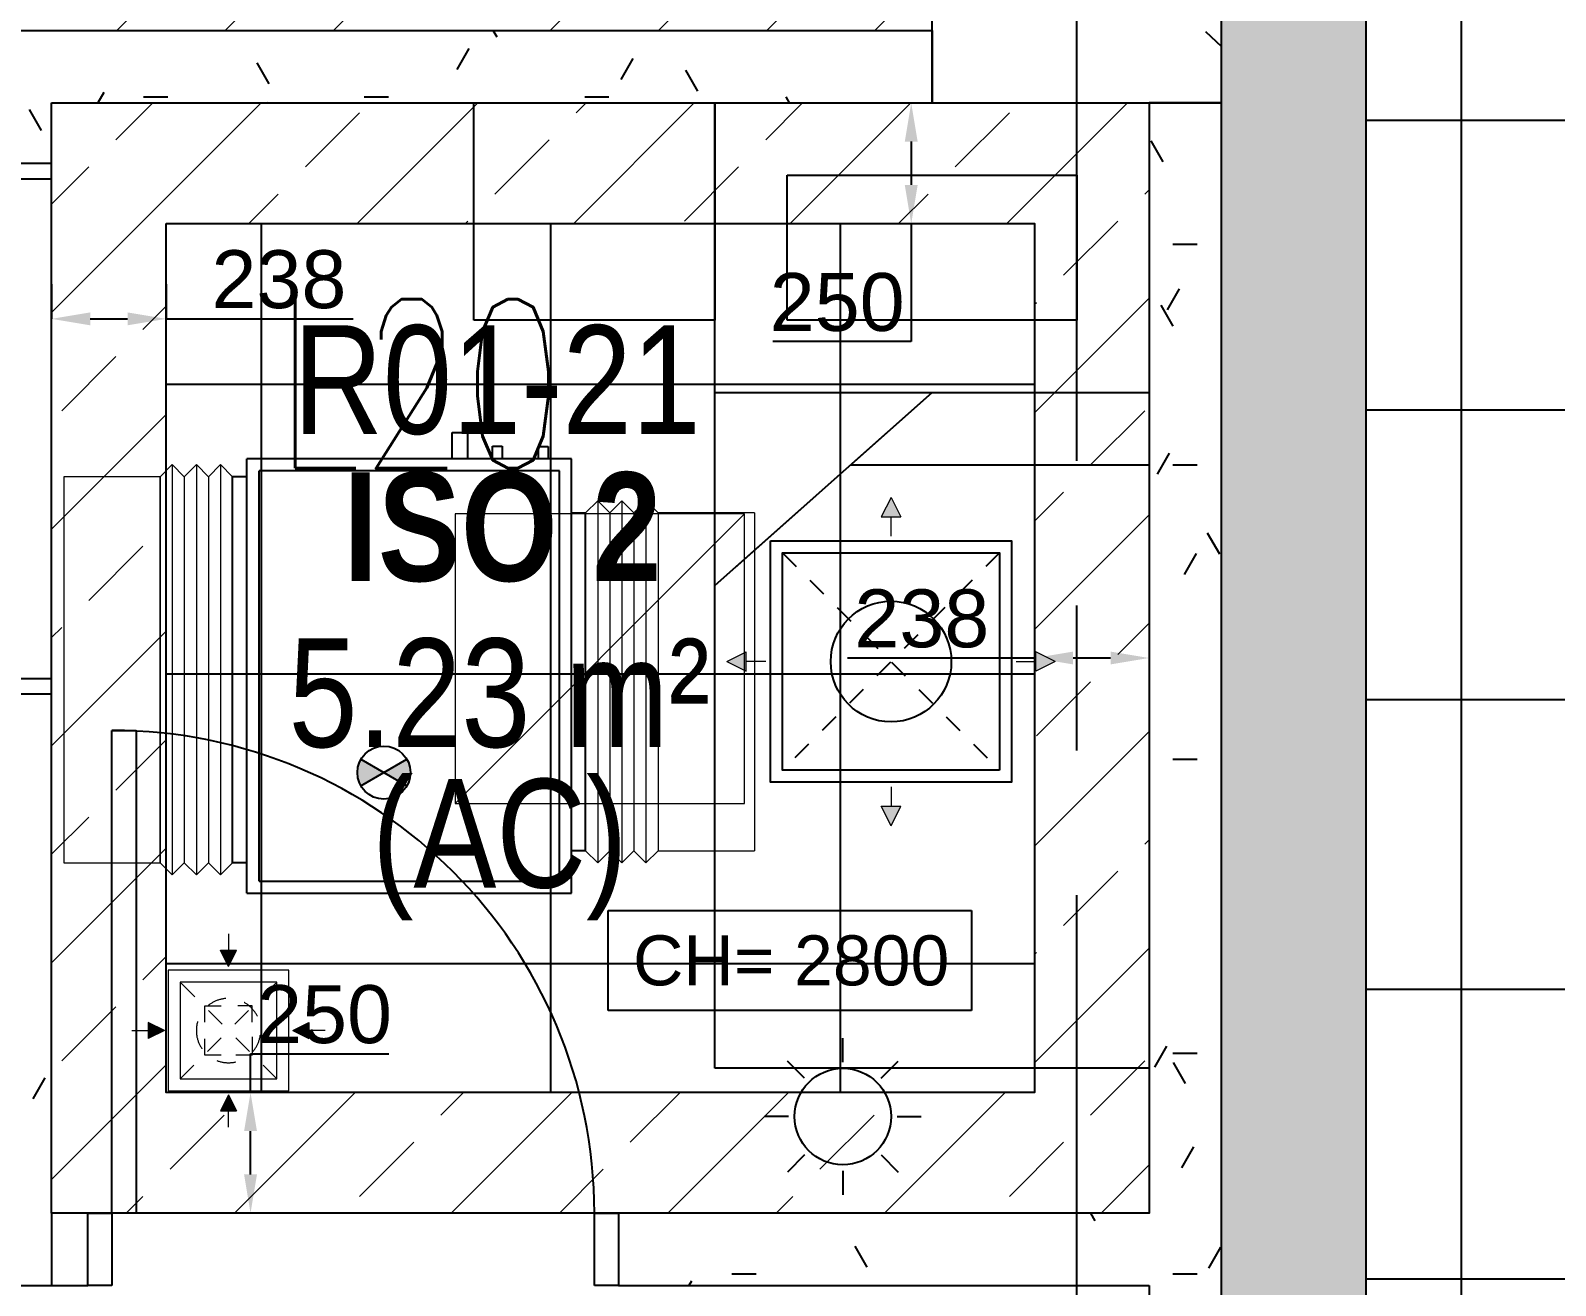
# Model space of a CAD drawing. Header units: millimetres. Extents: x -92759 to 184353, y -15225 to 86714.
# Drawn here: x -62702 to -59541, y 42191 to 44791 of the extents above; entities that cross this region are included whole.
import ezdxf

# ---------------------------------------------------------------- set-up
doc = ezdxf.new("R2010")
doc.units = ezdxf.units.MM
for name, pattern in [('Aligning Line', [3.2004, 1.6002, -1.6002]), ('IDA - Grid Line', [2100, 1200, -300, 300, -300]), ('IDA - Hidden 065', [322.5, 225, -97.5])]:
    doc.linetypes.add(name, pattern=pattern)
doc.layers.get('Defpoints').update_dxf_attribs({"color": 8})
for name, color, linetype in [('0-1', 9, 'Continuous'), ('0-Motion Sensor', 1, 'Continuous'), ('A-_DETA----_E-2', 9, 'Continuous'), ('A-_DOOR----_E', 8, 'Continuous'), ('A-_ROOMNAME_A', 8, 'Continuous'), ('A-_WALL----_E', 8, 'Continuous'), ('A-_WALL----_H-1', 9, 'Continuous'), ('A-_WALLPRTN_E', 8, 'Continuous'), ('A-PATT-CONC', 8, 'Continuous'), ('AAG_Dimension', 7, 'Continuous'), ('E-legend', 1, 'Continuous'), ('E-LIGHT----E', 1, 'Continuous'), ('HF', 7, 'Continuous'), ('HF Text', 7, 'Continuous'), ('M-ACMV_FCU', 5, 'Continuous'), ('S-_COLN----_E', 8, 'Continuous')]:
    doc.layers.add(name, color=color, linetype=linetype)
for name, color, linetype, true_color in [('1599_FURN_RHH_BLK8 _NEW__1ST STY_dwg _2_-1', 7, 'Continuous', 0xaaaaaa), ('A-_DETA----_E-3', 1, 'IDA - Hidden 065', 0xff0000), ('A-_DETA----_E-6', 7, 'Continuous', 0x969696), ('A-_DETA----_ED-2', 1, 'Continuous', 0xff0000), ('E-_FIREALAM_E-1', 1, 'Continuous', 0xff0000), ('S-_ANOTGRID_E-1', 9, 'IDA - Grid Line', 0x808080)]:
    doc.layers.add(name, color=color, linetype=linetype, true_color=true_color)
for name, color, linetype, lineweight in [('HFI 9MM FPB', 94, 'Continuous', 5), ('M-ACMV_FAD', 3, 'Continuous', 18), ('M-ACMV_FCU--PFCU', 86, 'Continuous', 25), ('M-ACMV_SAD', 5, 'Continuous', 18), ('M-ACMV_SAG', 5, 'Continuous', 25)]:
    doc.layers.add(name, color=color, linetype=linetype, lineweight=lineweight)
doc.layers.add('M-ACMV_EAG', color=7, linetype='Continuous', lineweight=25, true_color=0x999900)
doc.styles.add('Arial', font='arial.ttf')
doc.styles.add('Arial Narrow_2', font='ARIALN.TTF', dxfattribs={"height": 224.9999999999997})
doc.styles.add('Arial Narrow_B_1', font='ARIALNB.TTF', dxfattribs={"height": 299.9999999999996})
doc.styles.add('Arial_4', font='arial.ttf', dxfattribs={"height": 1.8})
doc.styles.add('Simplex', font='simplex_.ttf', dxfattribs={"width": 0.7, "height": 449.9999999999998})
doc.styles.get("Standard").update_dxf_attribs({"font": 'arial.ttf'})
doc.dimstyles.get("Standard").update_dxf_attribs({"dimtxt": 0.18, "dimasz": 0.18, "dimexe": 0.18, "dimexo": 0.0625, "dimgap": 0.09, "dimtad": 0, "dimtih": 1, "dimtoh": 1, "dimdec": 4, "dimzin": 0, "dimdsep": 46, "dimtxsty": 'Standard', "dimcen": 0.09, "dimadec": 0, "dimazin": 0, "dimtfac": 1, "dimtdec": 4, "dimtofl": 0, "dimtmove": 0, "dimatfit": 3, "dimfxl": 1, "dimtolj": 1, "dimtzin": 0, "dimarcsym": 0})
pattern_1 = [(0, (-11870.95033970803, 40538.29041519728), (609.6, 152.4), [50.292, -406.908, 50.292, -406.908, -2438.4]), (0, (-11870.95033970803, 40538.29041519728), (609.6, 152.4), [-914.4, 50.292, -864.1080000000001, 50.292, -406.908, -1066.8]), (0, (-11870.95033970803, 40538.29041519728), (609.6, 152.4), [-2286, 50.292, -254.508, 50.292, -711.7080000000001]), (120, (-11642.35033970803, 40614.49041519727), (-436.7822715367483, 451.7290861469939), [50.29199999999999, -406.9079999999999, 50.29199999999999, -406.9079999999999, -2438.399999999999]), (120, (-11642.35033970803, 40614.49041519727), (-436.7822715367483, 451.7290861469939), [-914.3999999999997, 50.29199999999999, -864.1079999999998, 50.29199999999999, -406.9079999999999, -1066.799999999999]), (120, (-11642.35033970803, 40614.49041519727), (-436.7822715367483, 451.7290861469939), [-2285.999999999999, 50.29199999999999, -254.5079999999999, 50.29199999999999, -711.7079999999999]), (240, (-11566.15033970803, 40919.29041519728), (-172.8177284632514, -604.1290861469938), [50.292, -406.908, 50.292, -406.908, -2438.4]), (240, (-11566.15033970803, 40919.29041519728), (-172.8177284632514, -604.1290861469938), [-914.4, 50.292, -864.1080000000001, 50.292, -406.908, -1066.8]), (240, (-11566.15033970803, 40919.29041519728), (-172.8177284632514, -604.1290861469938), [-2286, 50.292, -254.508, 50.292, -711.7080000000001])]

# ---------------------------------------------------------------- blocks, each defined once
blk = doc.blocks.new('IDA - F - Single - Swing1 - 1100L X 2200H -TD-03-10510365-BLK8_RHH_1ST STOREY PLAN')
at = {"layer": 'A-_DOOR----_E'}
for p, q in [((-550.0000000000018, 75.00000000045367), (-500.0000000000019, 75.00000000045382)), ((-500.0000000000019, 75.00000000045382), (-500.0000000000014, -75.00000000048006)), ((499.9999999999973, 75.00000000045706), (549.999999999998, 75.00000000045722)), ((499.9999999999977, -75.00000000047682), (499.9999999999973, 75.00000000045706)), ((-500.0000000000014, -75.00000000048006), (-550.0000000000014, -75.00000000048021)), ((449.999999999996, -75.00000000000688), (499.999999999996, -75.00000000000688)), ((449.999999999996, -1075.000000000007), (449.999999999996, -75.0000000000069)), ((499.999999999996, -75.00000000000688), (499.999999999996, -1075.000000000007)), ((549.9999999999984, -75.00000000047666), (499.9999999999977, -75.00000000047682)), ((499.999999999996, -1075.000000000007), (449.999999999996, -1075.000000000007))]:
    blk.add_line(p, q, dxfattribs=at)
blk.add_arc((499.9999999999996, -75.0000000000127), 999.9999999999953, 179.9999999999999, 269.9999999999995, dxfattribs=at)
blk = doc.blocks.new('IDA - F - Single - Swing - FL - Bottom - 1100L X 2200H -TD-06-10179032-BLK8_RHH_1ST STOREY PLAN')
at = {"layer": 'A-_DOOR----_E'}
for p, q in [((517.9999999999972, 1123.500000000005), (472.9999999999972, 1123.500000000005)), ((472.9999999999972, 1123.500000000005), (472.9999999999972, 87.50000000000556)), ((517.9999999999972, 87.50000000000561), (517.9999999999972, 1123.500000000005)), ((472.9999999999972, 880.5000000000056), (517.9999999999972, 880.5000000000056)), ((495.4999999999972, 880.5000000000056), (495.4999999999972, 330.5000000000055)), ((472.9999999999972, 330.5000000000056), (517.9999999999972, 330.5000000000056)), ((-518.0000000000013, 87.5000000004801), (-550.0000000000014, 87.50000000048021)), ((-518.0000000000018, -87.50000000045378), (-518.0000000000013, 87.5000000004801)), ((472.9999999999972, 87.50000000000561), (517.9999999999972, 87.50000000000561)), ((549.9999999999982, 87.50000000047666), (517.9999999999975, 87.50000000047676)), ((517.9999999999975, 87.50000000047676), (517.9999999999969, -87.50000000045713)), ((-550.0000000000018, -87.50000000045368), (-518.0000000000018, -87.50000000045378)), ((517.9999999999969, -87.50000000045713), (549.9999999999976, -87.50000000045723))]:
    blk.add_line(p, q, dxfattribs=at)
for centre in [(517.9999999999955, 87.50000000000772), (517.9999999999955, 87.5000000000077)]:
    blk.add_arc(centre, 1035.999999999997, 90.0000000000001, 179.9999999999999, dxfattribs=at)
blk = doc.blocks.new('IDA - Strobe Light - IDA - Strobe Light-8826107-BLK8_RHH_1ST STOREY PLAN')
at = {"layer": 'A-_DETA----_ED-2'}
for p, q in [((-3.537799099273752e-13, 312.4999999999995), (-3.537799099273752e-13, 362.4999999999995)), ((-79.54951288348698, 279.549512883486), (-114.9048519428144, 314.9048519428134)), ((79.54951288348606, 279.5495128834863), (114.9048519428134, 314.9048519428138)), ((-112.5000000000004, 199.9999999999995), (-162.5000000000003, 199.9999999999995)), ((112.4999999999997, 199.9999999999995), (162.4999999999997, 199.9999999999995)), ((-79.54951288348677, 120.4504871165127), (-114.9048519428141, 85.09514805718528)), ((79.54951288348626, 120.4504871165129), (114.9048519428137, 85.09514805718557)), ((-3.537799099273752e-13, 87.4999999999995), (-3.537799099273752e-13, 37.4999999999995))]:
    blk.add_line(p, q, dxfattribs=at)
blk.add_circle((-3.60338529980185e-13, 199.9999999999995), 99.99999999999993, dxfattribs=at)
blk = doc.blocks.new('1599_FURN_RHH_BLK8 _NEW__1ST STY_dwg _2_-10346281-BLK8_RHH_1ST STOREY PLAN')
at = {"layer": 'A-_DETA----_E-3'}
for p, q in [((-26305.10459885536, -34700.00000000909), (-25805.10285362787, -34700.00000000909)), ((-26305.10459885536, -35150.00000000909), (-26305.10459885536, -34700.00000000909)), ((-25805.10285362787, -34700.00000000909), (-24905.10285362786, -34700.00000000909)), ((-25805.10285362787, -36700.0000000091), (-25805.10285362787, -34700.00000000909)), ((-25805.10285362786, -34700.00000000909), (-25805.10285362786, -35150.00000000909)), ((-24905.10285362786, -34700.00000000909), (-24905.10285362786, -36700.0000000091)), ((-25655.10285363097, -34850.00000000867), (-25055.10285363104, -34850.00000000867)), ((-25655.10285363097, -35150.00000000868), (-25655.10285363097, -34850.00000000867)), ((-25055.10285363104, -34850.00000000867), (-25055.10285363104, -35150.00000000868)), ((-25805.10285362786, -35150.00000000909), (-26305.10459885536, -35150.00000000909)), ((-25055.10285363104, -35150.00000000868), (-25655.10285363097, -35150.00000000868)), ((-25805.10285362787, -35300.00000000868), (-24905.10285362786, -35300.00000000868)), ((-25355.10285363097, -35300.00000000868), (-25805.10285362787, -35700.00000000592)), ((-25523.85285363098, -35450.00000000868), (-24905.10285362786, -35450.00000000868)), ((-24905.10285362786, -36700.0000000091), (-25805.10285362787, -36700.0000000091))]:
    blk.add_line(p, q, dxfattribs=at)
at = {"layer": 'A-_DETA----_E-6'}
for p, q in [((-26305.10459885536, -34700.00000000909), (-25805.10285362787, -34700.00000000909)), ((-26305.10459885536, -35150.00000000909), (-26305.10459885536, -34700.00000000909)), ((-25805.10285362787, -34700.00000000909), (-24905.10285362786, -34700.00000000909)), ((-25805.10285362787, -36700.0000000091), (-25805.10285362787, -34700.00000000909)), ((-25805.10285362786, -34700.00000000909), (-25805.10285362786, -35150.00000000909)), ((-24905.10285362786, -34700.00000000909), (-24905.10285362786, -36700.0000000091)), ((-25655.10285363097, -34850.00000000867), (-25055.10285363104, -34850.00000000867)), ((-25655.10285363097, -35150.00000000868), (-25655.10285363097, -34850.00000000867)), ((-25055.10285363104, -34850.00000000867), (-25055.10285363104, -35150.00000000868)), ((-25805.10285362786, -35150.00000000909), (-26305.10459885536, -35150.00000000909)), ((-25055.10285363104, -35150.00000000868), (-25655.10285363097, -35150.00000000868)), ((-25805.10285362787, -35300.00000000868), (-24905.10285362786, -35300.00000000868)), ((-25355.10285363097, -35300.00000000868), (-25805.10285362787, -35700.00000000592)), ((-25523.85285363098, -35450.00000000868), (-24905.10285362786, -35450.00000000868)), ((-24905.10285362786, -36700.0000000091), (-25805.10285362787, -36700.0000000091))]:
    blk.add_line(p, q, dxfattribs=at)
blk = doc.blocks.new('A$Cb2bf8f38')
at = {"layer": 'A-_WALL----_H-1'}
h = blk.add_hatch(dxfattribs=at)
h.set_pattern_fill('FP_1', color=256, style=0, pattern_type=2)
h.set_pattern_definition(pattern_1)
h.paths.add_polyline_path([(-19875.00000737893, 9649.999999995794), (-19725.00000737886, 9649.999999995794), (-19725.00000737886, 10874.99999999457), (-19812.5000073789, 10874.99999999457), (-19812.5000073789, 10849.99999999455), (-19875.00000737886, 10849.99999999455), (-19875.00000737893, 9799.999999994896)])
h.paths.add_polyline_path([(-19812.5000073789, 11974.9999999946), (-19725.00000737886, 11974.9999999946), (-19725.00000737886, 12249.99999999459), (-19875.00000737886, 12249.99999999459), (-19875.00000737886, 11999.99999999454), (-19812.5000073789, 11999.99999999454)])
h = blk.add_hatch(dxfattribs=at)
h.set_pattern_fill('FP_1', color=256, style=0, pattern_type=2)
h.set_pattern_definition(pattern_1)
h.paths.add_polyline_path([(-18991.80922745103, 12099.99999999458), (-17900.00000000044, 12099.99999999458), (-17900.00000000044, 12249.99999999459), (-19725.00000737886, 12249.99999999459), (-19725.00000737886, 12099.99999999458)])
h = blk.add_hatch(dxfattribs=at)
h.set_pattern_fill('FP_1', color=256, style=0, pattern_type=2)
h.set_pattern_definition(pattern_1)
h.paths.add_polyline_path([(-17437.05988860507, 9649.999999995794), (-17300.00000000654, 9649.999999995794), (-17300.00000000654, 12099.99999999458), (-17450.00000000654, 12099.99999999458), (-17450.00000000654, 9649.999999995794)])
h = blk.add_hatch(dxfattribs=at)
h.set_pattern_fill('FP_1', color=256, style=0, pattern_type=2)
h.set_pattern_definition(pattern_1)
h.paths.add_polyline_path([(-19725.00000737886, 9649.999999995794), (-19650.00000000424, 9649.999999995794), (-19650.00000000424, 9799.999999995805), (-19725.00000737886, 9799.999999995805), (-19725.00000737886, 9724.99999999583)])
h.paths.add_polyline_path([(-18550.00000000428, 9649.999999995794), (-17450.00000000654, 9649.999999995794), (-17450.00000000654, 9799.999999995805), (-18550.00000000428, 9799.999999995805), (-18550.00000000428, 9724.999999995762)])
h = blk.add_hatch(dxfattribs=at)
h.set_pattern_fill('FP_1', color=256, style=0, pattern_type=2)
h.set_pattern_definition(pattern_1)
h.paths.add_polyline_path([(-17375.00000000019, 7749.999999994703), (-17300.00000000023, 7749.999999994703), (-17300.00000000023, 7899.999999994703), (-17450.00000000023, 7899.999999994703), (-17450.00000000023, 7749.999999994703), (-17437.05988860507, 7749.999999994703)])
h.paths.add_polyline_path([(-17375.00000000027, 9499.999999994547), (-17300.00000000023, 9499.999999994616), (-17300.00000000023, 9649.999999995794), (-17450.00000000017, 9649.999999995794), (-17450.00000000017, 9499.999999994616), (-17437.05988860507, 9499.999999994609)])
at = {"layer": 'S-_COLN----_E'}
h = blk.add_hatch(dxfattribs=at)
h.set_pattern_fill('FP_4', color=256, style=0, pattern_type=2)
h.set_pattern_definition([(49.99999999999999, (-11870.95033970803, 40538.29041519728), (1093.104430267475, -95.63411695947559), [114.3, -1257.3]), (355, (-11870.95033970803, 40538.29041519728), (-211.4574664150782, 1146.340905781224), [91.44, -1005.84]), (100.451, (-11779.85833970803, 40530.32041519727), (881.6559934061535, 1050.700308316319), [97.14, -1068.54]), (46.184, (-11870.95033970803, 40843.09041519728), (1626.474720277597, -252.2567880155302), [171.45, -1885.95]), (96.63599999999998, (-11735.41033970803, 40822.06941519728), (1424.415804803049, 1484.565381831424), [145.71, -1602.811]), (351.184, (-11870.95033970803, 40843.09041519728), (1424.429764516642, 1484.551388825616), [137.16, -1508.76]), (21, (-11718.55033970803, 40766.89041519727), (909.686336747598, -613.5910270951945), [114.3, -1257.3]), (326, (-11718.55033970803, 40766.89041519727), (370.8122318562428, 1105.12896128723), [91.44, -1005.84]), (71.45100000000001, (-11642.74333970803, 40715.75741519727), (1280.503324218127, 491.5278885997479), [97.14, -1068.54]), (37.50000000000001, (-11870.95033970803, 40538.29041519728), (18.53133908059709, 507.3302701573009), [50.292, -943.3560000000001, 50.292, -970.788, -1009.65]), (37.50000000000001, (-11870.95033970803, 40538.29041519728), (18.53133908059709, 507.3302701573009), [-2014.728, 50.292, -959.3580000000001]), (7.499999999999999, (-11870.95033970803, 40538.29041519728), (400.9177506676237, 601.0836210924509), [50.292, -531.876, 50.292, -920.4960000000001, -384.81]), (7.499999999999999, (-11870.95033970803, 40538.29041519728), (400.9177506676237, 601.0836210924509), [-1552.956, 50.292, -334.518]), (327.5, (-12210.80233970803, 40538.29041519728), (813.5451503241984, -34.37370723354661), [50.292, -330.708, 50.292, -1138.428, -1577.34]), (327.5, (-12210.80233970803, 40538.29041519728), (813.5451503241984, -34.37370723354661), [-1569.72, 50.292, -1527.048]), (317.5, (-12363.20233970803, 40538.29041519728), (888.7754689953813, 152.5599537134181), [50.292, -445.008, 50.292, -739.14, -1120.14]), (317.5, (-12363.20233970803, 40538.29041519728), (888.7754689953813, 152.5599537134181), [-1284.732, 50.292, -1069.848])])
h.paths.add_polyline_path([(-17300.00000000044, 12099.99999999472), (-17300.00000000044, 12699.99999999473), (-17900.00000000044, 12699.99999999473), (-17900.00000000044, 12099.99999999472), (-17437.05988860507, 12099.99999999472)])
at = {"layer": 'A-_DETA----_E-2'}
for p, q in [((-18850.00174523403, 12099.99999999472), (-18350.00000000654, 12099.99999999472)), ((-18850.00174523403, 11649.99999999471), (-18850.00174523403, 12099.99999999472)), ((-18350.00000000654, 12099.99999999471), (-17450.00000000653, 12099.99999999471)), ((-18350.00000000654, 10099.99999999471), (-18350.00000000654, 12099.99999999471)), ((-18350.00000000654, 12099.99999999471), (-18350.00000000653, 11649.99999999471)), ((-17450.00000000653, 12099.99999999471), (-17450.00000000653, 10099.99999999471)), ((-18200.00000000964, 11949.99999999514), (-17600.00000000971, 11949.99999999514)), ((-18200.00000000964, 11649.99999999513), (-18200.00000000964, 11949.99999999514)), ((-17600.00000000971, 11949.99999999514), (-17600.00000000971, 11649.99999999513)), ((-18350.00000000653, 11649.99999999471), (-18850.00174523403, 11649.99999999471)), ((-17600.00000000971, 11649.99999999513), (-18200.00000000964, 11649.99999999513)), ((-18350.00000000654, 11499.99999999513), (-17450.00000000653, 11499.99999999513)), ((-17900.00000000964, 11499.99999999513), (-18350.00000000654, 11099.99999999789)), ((-18068.75000000964, 11349.99999999513), (-17450.00000000653, 11349.99999999513)), ((-17450.00000000653, 10099.99999999471), (-18350.00000000654, 10099.99999999471))]:
    blk.add_line(p, q, dxfattribs=at)
at = {"layer": 'A-_DETA----_E-6'}
for p, q in [((-18850.00174523403, 12099.99999999472), (-18350.00000000654, 12099.99999999472)), ((-18850.00174523403, 11649.99999999471), (-18850.00174523403, 12099.99999999472)), ((-18350.00000000654, 12099.99999999471), (-17450.00000000653, 12099.99999999471)), ((-18350.00000000654, 10099.99999999471), (-18350.00000000654, 12099.99999999471)), ((-18350.00000000654, 12099.99999999471), (-18350.00000000653, 11649.99999999471)), ((-17450.00000000653, 12099.99999999471), (-17450.00000000653, 10099.99999999471)), ((-18200.00000000964, 11949.99999999514), (-17600.00000000971, 11949.99999999514)), ((-18200.00000000964, 11649.99999999513), (-18200.00000000964, 11949.99999999514)), ((-17600.00000000971, 11949.99999999514), (-17600.00000000971, 11649.99999999513)), ((-18350.00000000653, 11649.99999999471), (-18850.00174523403, 11649.99999999471)), ((-17600.00000000971, 11649.99999999513), (-18200.00000000964, 11649.99999999513)), ((-18350.00000000654, 11499.99999999513), (-17450.00000000653, 11499.99999999513)), ((-17900.00000000964, 11499.99999999513), (-18350.00000000654, 11099.99999999789)), ((-18068.75000000964, 11349.99999999513), (-17450.00000000653, 11349.99999999513)), ((-17450.00000000653, 10099.99999999471), (-18350.00000000654, 10099.99999999471))]:
    blk.add_line(p, q, dxfattribs=at)
at = {"layer": 'A-_WALL----_E'}
blk.add_line((-19725.00000737885, 9799.99999999583), (-19725.00000737885, 9649.99999999583), dxfattribs=at)
at = {"layer": 'A-_WALLPRTN_E'}
for p, q in [((-17900.00000000044, 12099.99999999462), (-17900.00000000044, 12274.99999999456)), ((-19725.00000737885, 12099.99999999462), (-17900.00000000044, 12099.99999999462)), ((-19725.00000737885, 11974.99999999463), (-19725.00000737885, 12099.99999999462)), ((-17450.00000000653, 12099.99999999462), (-17450.00000000653, 9799.99999999583)), ((-17300.00000000653, 12099.99999999462), (-17450.00000000653, 12099.99999999462)), ((-17300.00000000653, 9649.99999999583), (-17300.00000000653, 12099.99999999462)), ((-19900.00000737886, 11974.99999999463), (-19725.00000737885, 11974.99999999463)), ((-19725.00000737885, 10874.9999999946), (-19900.00000737886, 10874.9999999946)), ((-19725.00000737885, 9799.99999999583), (-19725.00000737885, 10874.9999999946)), ((-19650.00000000423, 9799.99999999583), (-19725.00000737885, 9799.99999999583)), ((-19650.00000000423, 9649.99999999583), (-19650.00000000423, 9799.99999999583)), ((-17450.00000000653, 9799.99999999583), (-18550.00000000427, 9799.99999999583)), ((-18550.00000000427, 9799.99999999583), (-18550.00000000427, 9649.99999999583)), ((-19900.00000737886, 9649.99999999583), (-19650.00000000423, 9649.99999999583)), ((-18550.00000000427, 9649.99999999583), (-17450.00000000653, 9649.99999999583)), ((-17450.00000000016, 9649.99999999583), (-17450.00000000016, 9499.999999994652)), ((-17300.00000000023, 9499.999999994652), (-17300.00000000023, 9649.99999999583))]:
    blk.add_line(p, q, dxfattribs=at)
at = {"layer": 'S-_ANOTGRID_E-1'}
blk.add_line((-17600.00000000044, -20141.41303295737), (-17600.00000000044, 53272.8020007598), dxfattribs=at)
at = {"layer": 'S-_COLN----_E'}
for p, q in [((-17300.00000000043, 12099.99999999475), (-17300.00000000043, 12699.99999999476)), ((-17900.00000000044, 12249.99999999462), (-17900.00000000044, 12099.99999999475)), ((-17900.00000000044, 12099.99999999475), (-17300.00000000043, 12099.99999999475))]:
    blk.add_line(p, q, dxfattribs=at)
at = {"layer": '1599_FURN_RHH_BLK8 _NEW__1ST STY_dwg _2_-1'}
blk.add_blockref('1599_FURN_RHH_BLK8 _NEW__1ST STY_dwg _2_-10346281-BLK8_RHH_1ST STOREY PLAN', (7455.102853621805, 46800.00000000382), dxfattribs=at)
at = {"layer": 'A-_DOOR----_E'}
for name, p, rotation in [('IDA - F - Single - Swing - FL - Bottom - 1100L X 2200H -TD-06-10179032-BLK8_RHH_1ST STOREY PLAN', (-19812.50000737888, 11424.9999999946), 89.99999999999991), ('IDA - F - Single - Swing1 - 1100L X 2200H -TD-03-10510365-BLK8_RHH_1ST STOREY PLAN', (-19100.00000000425, 9724.999999995853), 180)]:
    blk.add_blockref(name, p, dxfattribs=dict(at, rotation=rotation))
at = {"layer": 'E-_FIREALAM_E-1'}
blk.add_blockref('IDA - Strobe Light - IDA - Strobe Light-8826107-BLK8_RHH_1ST STOREY PLAN', (-18085.00000000027, 9799.999999994889), dxfattribs=at)
at = {"layer": 'A-_ROOMNAME_A', "char_height": 224.9999999999997, "attachment_point": 1}
for s, insert, width, style in [('R01-21', (-19224.25850033833, 11639.33179772455), 1058.227499999999, 'Arial Narrow_2'), ('ISO 2', (-19120.00850033833, 11334.55770082797), 805.695937499999, 'Arial Narrow_B_1'), ('5.23 m²', (-19234.00850033833, 10990.49520082797), 1082.278124999998, 'Arial Narrow_2'), ('(AC)', (-19060.75850033833, 10699.46350362379), 661.3921874999991, 'Arial Narrow_2')]:
    blk.add_mtext(s, dxfattribs=dict(at, insert=insert, width=width, style=style))
blk = doc.blocks.new('*D550')
at = {"layer": 'AAG_Dimension', "color": 0, "lineweight": -2, "transparency": 16777216}
for p, q in [((-6138.086650184605, 471561.7095847977), (-6072.049945880616, 471561.7095847977)), ((-6072.229945880616, 471481.7095847977), (-6072.229945880616, 471391.7095847973)), ((-6138.086650184605, 471311.7095847973), (-6072.049945880616, 471311.7095847973)), ((-6072.229945880616, 471311.7095847973), (-6072.229945880616, 471067.1670482877)), ((-6072.229945880616, 471067.1670482877), (-6358.9966580225, 471067.1670482877))]:
    blk.add_line(p, q, dxfattribs=at)
at = {"layer": 'AAG_Dimension', "color": 0, "transparency": 16777216}
for points in [[(-6085.563279213949, 471481.7095847977), (-6058.896612547283, 471481.7095847977), (-6072.229945880616, 471561.7095847977)], [(-6085.563279213949, 471391.7095847973), (-6058.896612547283, 471391.7095847973), (-6072.229945880616, 471311.7095847973)]]:
    blk.add_solid(points, dxfattribs=at)
at = {"layer": 'Defpoints', "color": 0, "transparency": 16777216}
for p in [(-6138.149150184605, 471561.7095847977), (-6138.149150184605, 471311.7095847973), (-6072.229945880616, 471311.7095847973)]:
    blk.add_point(p, dxfattribs=at)
at = {"layer": 'AAG_Dimension', "color": 152, "true_color": 0x2776bb, "transparency": 16777216, "insert": (-6225.613301951424, 471148.4358068142), "char_height": 120, "attachment_point": 5, "style": 'Arial'}
blk.add_mtext('\\A1;250', dxfattribs=at)
blk = doc.blocks.new('*D551')
at = {"layer": 'AAG_Dimension', "color": 0, "lineweight": -2, "transparency": 16777216}
for p, q in [((-7441.735438219428, 469511.7095847969), (-7441.735438219428, 469591.7095847969)), ((-7441.735438219428, 469591.7095847969), (-7154.968726077545, 469591.7095847969)), ((-7420.637591708935, 469511.7095847969), (-7441.915438219428, 469511.7095847969)), ((-7441.735438219428, 469341.7095847992), (-7441.735438219428, 469431.7095847969)), ((-7420.637591708935, 469261.7095847992), (-7441.915438219428, 469261.7095847992))]:
    blk.add_line(p, q, dxfattribs=at)
at = {"layer": 'AAG_Dimension', "color": 0, "transparency": 16777216}
for points in [[(-7455.068771552761, 469431.7095847969), (-7428.402104886095, 469431.7095847969), (-7441.735438219428, 469511.7095847969)], [(-7455.068771552761, 469341.7095847992), (-7428.402104886095, 469341.7095847992), (-7441.735438219428, 469261.7095847992)]]:
    blk.add_solid(points, dxfattribs=at)
at = {"layer": 'Defpoints', "color": 0, "transparency": 16777216}
for p in [(-7441.735438219428, 469511.7095847969), (-7420.575091708935, 469511.7095847969), (-7420.575091708935, 469261.7095847992)]:
    blk.add_point(p, dxfattribs=at)
at = {"layer": 'AAG_Dimension', "color": 152, "true_color": 0x2776bb, "transparency": 16777216, "insert": (-7288.352082148351, 469672.9783433234), "char_height": 120, "attachment_point": 5, "style": 'Arial'}
blk.add_mtext('\\A1;250', dxfattribs=at)
blk = doc.blocks.new('*D552')
at = {"layer": 'AAG_Dimension', "color": 0, "lineweight": -2, "transparency": 16777216}
for p, q in [((-7854.050250295753, 471186.0281434647), (-7854.050250295753, 471114.150390129)), ((-7616.549660299512, 471186.0281434647), (-7616.549660299512, 471114.150390129)), ((-7774.050250295753, 471114.330390129), (-7696.549660299512, 471114.330390129)), ((-7616.549660299512, 471114.330390129), (-7229.128105047124, 471114.330390129))]:
    blk.add_line(p, q, dxfattribs=at)
at = {"layer": 'AAG_Dimension', "color": 0, "transparency": 16777216}
for points in [[(-7774.050250295753, 471127.6637234623), (-7774.050250295753, 471100.9970567957), (-7854.050250295753, 471114.330390129)], [(-7696.549660299512, 471127.6637234623), (-7696.549660299512, 471100.9970567957), (-7616.549660299512, 471114.330390129)]]:
    blk.add_solid(points, dxfattribs=at)
at = {"layer": 'Defpoints', "color": 0, "transparency": 16777216}
for p in [(-7854.050250295753, 471186.0906434647), (-7616.549660299512, 471186.0906434647), (-7616.549660299512, 471114.330390129)]:
    blk.add_point(p, dxfattribs=at)
at = {"layer": 'AAG_Dimension', "color": 152, "true_color": 0x2776bb, "transparency": 16777216, "insert": (-7382.838882673318, 471195.64007635), "char_height": 120, "attachment_point": 5, "style": 'Arial'}
blk.add_mtext('\\A1;238', dxfattribs=at)
blk = doc.blocks.new('*D553')
at = {"layer": 'AAG_Dimension', "color": 0, "lineweight": -2, "transparency": 16777216}
for p, q in [((-5816.549669869783, 470411.7095847969), (-6203.97122512217, 470411.7095847969)), ((-5816.549669869783, 470411.7720847969), (-5816.549669869783, 470411.8895847969)), ((-5659.049660298508, 470411.7095847969), (-5736.549669869783, 470411.7095847969)), ((-5579.049660298508, 470411.647084798), (-5579.049660298508, 470411.5295847969))]:
    blk.add_line(p, q, dxfattribs=at)
at = {"layer": 'AAG_Dimension', "color": 0, "transparency": 16777216}
for points in [[(-5736.549669869783, 470425.0429181302), (-5736.549669869783, 470398.3762514635), (-5816.549669869783, 470411.7095847969)], [(-5659.049660298508, 470425.0429181302), (-5659.049660298508, 470398.3762514635), (-5579.049660298508, 470411.7095847969)]]:
    blk.add_solid(points, dxfattribs=at)
at = {"layer": 'Defpoints', "color": 0, "transparency": 16777216}
for p in [(-5816.549669869783, 470411.7095847969), (-5816.549669869783, 470411.7095847969), (-5579.049660298508, 470411.709584798)]:
    blk.add_point(p, dxfattribs=at)
at = {"layer": 'AAG_Dimension', "color": 152, "true_color": 0x2776bb, "transparency": 16777216, "insert": (-6050.260447495976, 470493.0192710179), "char_height": 120, "attachment_point": 5, "style": 'Arial'}
blk.add_mtext('\\A1;238', dxfattribs=at)
blk = doc.blocks.new('L20')
at = {"layer": 'E-LIGHT----E', "lineweight": 5}
blk.add_line((-300, -300), (300, 300), dxfattribs=at)
blk.add_lwpolyline([(-300, -300), (300, -300), (300, 300), (-300, 300)], close=True, dxfattribs=at)
at = {"layer": 'E-LIGHT----E', "lineweight": 5, "style": 'Simplex', "width": 0.7}
blk.add_text('L20', height=350, dxfattribs=at).set_placement((-673.6744960267097, 394.3268135054968))
blk = doc.blocks.new('Motion Sensor')
at = {"layer": 'E-legend', "lineweight": 25}
h = blk.add_hatch(color=256, dxfattribs=at)
h.dxf.hatch_style = 1
h.paths.add_polyline_path([(10020.95033603635, -17121.62374853581), (9973.309739583374, -17094.11843734937, 0.1316524975873853), (9965.939713663416, -17121.62374853581, 0.1316524975873853), (9973.309739583374, -17149.12905972231)])
h = blk.add_hatch(color=256, dxfattribs=at)
h.dxf.hatch_style = 1
h.paths.add_polyline_path([(10068.59093248929, -17094.11843734937), (10020.95033603635, -17121.62374853581), (10068.59093248929, -17149.12905972231, 0.1316524975873954), (10075.96095840927, -17121.62374853581, 0.1316524975873954)])
for p, q in [((9973.309739583374, -17094.11843734938), (10068.59093248929, -17149.12905972232)), ((9973.309739583374, -17149.12905972232), (10068.59093248929, -17094.11843734938))]:
    blk.add_line(p, q, dxfattribs=at)
blk.add_circle((10020.95033603635, -17121.62374853581), 55.01062237293718, dxfattribs=at)
blk = doc.blocks.new('EL_B8_L1_R4')
at = {"layer": '0-Motion Sensor'}
blk.add_blockref('Motion Sensor', (-18264.2674505669, -12724.05458840379), dxfattribs=at)
at = {"layer": 'E-legend', "color": 0}
blk.add_blockref('L20', (-7795.647815450327, -29609.44681251567), dxfattribs=at)
blk = doc.blocks.new('A$C5b00cf58')
at = {"layer": 'M-ACMV_FCU'}
for p, q in [((-400.0026937872171, -29.99999986577313), (-400, 0)), ((-400, 0), (400, 0)), ((400.0026937872171, -29.99999986577313), (400, 0)), ((-462.816524637863, -29.98897205280082), (437.1834753619914, -29.98897205293179)), ((-462.816524637863, -29.98897205281537), (-462.816524637863, -702.9889720528154)), ((437.183475362137, -702.9889720529318), (437.1834753620205, -29.98897205293179)), ((-437.8165246378921, -54.98897205294634), (412.1834753620205, -54.98897205280082)), ((-437.8165246378921, -54.98897205293179), (-437.816524637863, -677.9889720529318)), ((412.183475362137, -677.9889720528154), (412.1834753620205, -54.98897205281537)), ((437.1244027821813, -487.2637505570892), (437.1244017167483, -455.1030208284501)), ((437.1244017167483, -455.1030208284501), (491.8828546612058, -455.1030189956073)), ((491.8828546612058, -455.1030189956073), (491.8828557340894, -487.2637487018947)), ((491.8828557340894, -487.2637487018947), (437.1244027821813, -487.2637505570892)), ((437.1244045181666, -539.1026416013483), (463.1279010085855, -539.1026407296304)), ((437.1244051961694, -559.17767177918), (437.1244045181666, -539.1026416013483)), ((463.127901656786, -559.1776709223632), (437.1244051961694, -559.17767177918)), ((463.1279010085855, -539.1026407296304), (463.127901656786, -559.1776709223632)), ((437.1244076921139, -634.1022127235774), (462.8424464224372, -634.1022118742112)), ((437.1244083701167, -654.1772428865079), (437.1244076921139, -634.1022127235774)), ((462.8424470780883, -654.1772420371417), (437.1244083701167, -654.1772428865079)), ((462.8424464224372, -634.1022118742112), (462.8424470780883, -654.1772420371417)), ((-437.8165246378339, -677.9889720529463), (412.1834753621661, -677.9889720528154)), ((-462.816524637863, -702.9889720528154), (437.183475362137, -702.9889720529318)), ((-375.1157495793013, -731.9889720528154), (-375.1157495793013, -702.9889720528154)), ((324.8868463579274, -703.0787807985907), (324.8842504206987, -731.9889720528154)), ((-375.1157495793013, -731.9889720528154), (324.8842504206987, -731.9889720528008))]:
    blk.add_line(p, q, dxfattribs=at)
blk = doc.blocks.new('A$Cd3b63ed9')
at = {"layer": 'M-ACMV_SAD'}
for p, q in [((399.9999999999709, 0), (-400, 0)), ((400, -200), (400, 0)), ((-400, -2.91038304567337e-11), (-400, -200.0000001484295)), ((-400, -200), (-425, -224.9999999863794)), ((400.0000000001455, -200.0000000001601), (-400, -200)), ((-400, -200), (399.9999999999709, -200)), ((400, -200), (425, -224.9999999863794)), ((425.0000000001455, -224.9999999865249), (-425.0000000001164, -224.9999999863794)), ((-425, -224.9999999863794), (-400.000000013737, -249.9999999863794)), ((-400.000000013737, -249.9999999863794), (-425, -274.9999999863794)), ((400.0000000000291, -250), (-400, -250)), ((425, -224.9999999863794), (400.0000000136206, -249.9999999863794)), ((400.0000000136206, -249.9999999863794), (425, -274.9999999863794)), ((424.9999999998836, -274.9999999862339), (-425, -274.9999999863794)), ((-425, -274.9999999863794), (-400, -299.9999999727588)), ((425, -274.9999999863794), (400, -299.9999999727588)), ((-400, -299.9999999727588), (-425, -324.9999999863794)), ((400.0000000000873, -299.9999999726133), (-400, -299.9999999727588)), ((400, -299.9999999727588), (425, -324.9999999863794)), ((425, -324.9999999863794), (-425, -324.9999999863794)), ((-425, -324.9999999863794), (-400, -349.9999999863794)), ((425, -324.9999999863794), (400, -349.9999999863794)), ((400.0000000000291, -349.9999999863794), (-400, -349.9999999863794)), ((-375.1157495793886, -1081.988972039282), (-400.1157495793886, -1106.988972025661)), ((324.8842504209606, -1081.988972039442), (-375.1157495793886, -1081.988972039282)), ((324.8842504205822, -1081.988972039064), (349.8842504205822, -1106.988972025443)), ((349.884250420786, -1106.988972025676), (-400.1157495793886, -1106.988972025661)), ((-400.1157495793886, -1106.988972025661), (-375.1157495930092, -1131.988972025661)), ((-375.1157495930092, -1131.988972025661), (-400.1157495793886, -1156.988972025661)), ((324.8842504204658, -1131.988972039282), (-375.1157495793886, -1131.988972039282)), ((349.8842504205822, -1106.988972025443), (324.8842504343193, -1131.988972025443)), ((324.8842504343193, -1131.988972025443), (349.8842504205822, -1156.988972025443)), ((349.8842504206114, -1156.988972025501), (-400.1157495793886, -1156.988972025661)), ((-400.1157495793886, -1156.988972025661), (-375.1157495793886, -1181.988972012041)), ((349.8842504205822, -1156.988972025443), (324.8842504205822, -1181.988972011823)), ((-375.1157495793886, -1181.988972012041), (-400.1157495793886, -1206.988972025661)), ((324.8842504204949, -1181.988972011881), (-375.1157495793886, -1181.988972012041)), ((324.8842504205822, -1181.988972011823), (349.8842504205822, -1206.988972025443)), ((349.884250420786, -1206.988972025661), (-400.1157495793886, -1206.988972025661)), ((-400.1157495793886, -1206.988972025661), (-375.1157495793886, -1231.988972025661)), ((324.8842504203494, -1231.988972025661), (-375.1157495793886, -1231.988972025661)), ((324.8842504203494, -1231.988972025661), (-375.1157495793886, -1231.988972025661)), ((324.8842504205822, -1231.988972025632), (-375.1157495793886, -1231.988972025632)), ((-375.1157495793886, -1231.988972025661), (-375.1157495793886, -1431.988972174062)), ((349.8842504205822, -1206.988972025443), (324.8842504205822, -1231.988972025443)), ((324.8842504205822, -1431.988972025443), (324.8842504205822, -1231.988972025632)), ((324.8842504206114, -1431.988972174062), (-375.1157495793595, -1431.988972174062))]:
    blk.add_line(p, q, dxfattribs=at)
at = {"layer": 'M-ACMV_FAD'}
blk.add_blockref('A$C5b00cf58', (0, -349.9999999863794), dxfattribs=at)
blk = doc.blocks.new('A$C638750fc')
at = {"layer": 'M-ACMV_SAG', "ltscale": 100}
h = blk.add_hatch(color=5, dxfattribs=at)
h.dxf.hatch_style = 1
h.paths.add_polyline_path([(-20.15534613802447, 299.9102932760288), (20.15534613802447, 299.9102932760288), (-6.661338147750939e-16, 340.2209855520632)])
h = blk.add_hatch(color=5, dxfattribs=at)
h.dxf.hatch_style = 1
h.paths.add_polyline_path([(-299.9102932760434, 20.15534613801719), (-340.2209855520632, 4.440892098500626e-16), (-299.9102932760434, -20.1553461380172)])
h = blk.add_hatch(color=5, dxfattribs=at)
h.dxf.hatch_style = 1
h.paths.add_polyline_path([(299.9102932760434, -20.15534613801719), (340.2209855520632, -1.332267629550188e-15), (299.9102932760434, 20.15534613801719)])
h = blk.add_hatch(color=5, dxfattribs=at)
h.dxf.hatch_style = 1
h.paths.add_polyline_path([(-4.440892098500626e-16, -340.2209855520632), (20.15534613802447, -299.9102932760288), (-20.15534613802447, -299.9102932760288)])
at = {"layer": 'M-ACMV_SAG', "color": 5, "lineweight": 0}
for p, q in [((0, 340.2209855520632), (-20.15534613802447, 299.9102932760288)), ((0, 340.2209855520632), (20.15534613802447, 299.9102932760288)), ((20.15534613802447, 299.9102932760288), (-20.15534613802447, 299.9102932760288)), ((0, 259.5996009999944), (0, 299.9102932760288)), ((-340.2209855520632, 0), (-299.9102932760434, 20.15534613801719)), ((-340.2209855520632, 0), (-299.9102932760434, -20.15534613801719)), ((-299.9102932760434, 20.15534613801719), (-299.9102932760434, -20.15534613801719)), ((-259.5996009999944, 0), (-299.9102932760434, 0)), ((259.5996009999944, 0), (299.9102932760434, 0)), ((299.9102932760434, 20.15534613801719), (299.9102932760434, -20.15534613801719)), ((340.2209855520632, 0), (299.9102932760434, 20.15534613801719)), ((340.2209855520632, 0), (299.9102932760434, -20.15534613801719)), ((0, -259.5996010000017), (0, -299.9102932760288)), ((20.15534613802447, -299.9102932760288), (-20.15534613802447, -299.9102932760288)), ((0, -340.2209855520632), (-20.15534613802447, -299.9102932760288)), ((0, -340.2209855520632), (20.15534613802447, -299.9102932760288))]:
    blk.add_line(p, q, dxfattribs=at)
at = {"layer": 'M-ACMV_SAG', "color": 5, "linetype": 'Aligning Line', "ltscale": 25}
for p, q in [((224.9996999999858, -224.9997000000149), (-224.9996999999858, 224.9997000000076)), ((-224.9996999999858, -224.9997000000076), (224.9996999999858, 224.9997000000076))]:
    blk.add_line(p, q, dxfattribs=at)
at = {"layer": 'M-ACMV_SAG', "color": 5}
for points in [[(249.9996249999967, -249.9996249999967), (-249.9996249999967, -249.9996249999967), (-249.9996249999967, 249.9996249999967), (249.9996249999967, 249.9996249999967)], [(-224.9996999999858, 224.9997000000003), (224.9996999999858, 224.9997000000003), (224.9996999999858, -224.9997000000003), (-224.9996999999858, -224.9997000000003)]]:
    blk.add_lwpolyline(points, close=True, dxfattribs=at)
blk.add_circle((0, 0), 125, dxfattribs=at)
blk = doc.blocks.new('A$Cfd5c790e')
at = {"layer": 'M-ACMV_EAG', "lineweight": 5}
h = blk.add_hatch(color=256, dxfattribs=at)
h.dxf.hatch_style = 1
h.paths.add_polyline_path([(16.79616377217462, 166.5923275450041), (-16.79616377217462, 166.5923275450041), (-8.881784197001252e-16, 133.0000000006694)])
h = blk.add_hatch(color=256, dxfattribs=at)
h.dxf.hatch_style = 1
h.paths.add_polyline_path([(-166.5923275450077, 16.79616377217462), (-166.5923275450077, -16.79616377217462), (-133.0000000006658, 0)])
h = blk.add_hatch(color=256, dxfattribs=at)
h.dxf.hatch_style = 1
h.paths.add_polyline_path([(133.0000000006658, 1.77635683940025e-15), (166.5923275450077, -16.79616377217462), (166.5923275450077, 16.79616377217462)])
h = blk.add_hatch(color=256, dxfattribs=at)
h.dxf.hatch_style = 1
h.paths.add_polyline_path([(-8.881784197001252e-16, -133.0000000006694), (-16.79616377217463, -166.5923275450041), (16.79616377217462, -166.5923275450041)])
for p, q in [((0, 200.1846550893679), (0, 166.5923275450041)), ((-16.79616377217462, 166.5923275450041), (16.79616377217462, 166.5923275450041)), ((0, 133.0000000006694), (-16.79616377217462, 166.5923275450041)), ((-16.79616377217462, 166.5923275450186), (16.79616377217462, 166.5923275450186)), ((0, 133.0000000006694), (16.79616377217462, 166.5923275450041)), ((-200.1846550893642, 0), (-166.5923275450077, 0)), ((-166.5923275450077, -16.79616377217462), (-166.5923275450077, 16.79616377217462)), ((-133.0000000006658, 0), (-166.5923275450077, 16.79616377217462)), ((-166.5923275450223, -16.79616377217462), (-166.5923275450223, 16.79616377217462)), ((-133.0000000006658, 0), (-166.5923275450077, -16.79616377217462)), ((133.0000000006658, 0), (166.5923275450077, 16.79616377217462)), ((133.0000000006658, 0), (166.5923275450077, -16.79616377217462)), ((166.5923275450077, -16.79616377217462), (166.5923275450077, 16.79616377217462)), ((166.5923275450223, -16.79616377217462), (166.5923275450223, 16.79616377217462)), ((200.1846550893642, 0), (166.5923275450077, 0)), ((0, -133.0000000006694), (-16.79616377217462, -166.5923275450041)), ((0, -133.0000000006694), (16.79616377217462, -166.5923275450041)), ((-16.79616377217462, -166.5923275450041), (16.79616377217462, -166.5923275450041)), ((-16.79616377217462, -166.5923275450186), (16.79616377217462, -166.5923275450186)), ((0, -200.1846550893679), (0, -166.5923275450041))]:
    blk.add_line(p, q, dxfattribs=at)
at = {"layer": 'M-ACMV_EAG', "linetype": 'Aligning Line', "lineweight": 5, "ltscale": 25}
for p, q in [((-100.0000000504988, 100.0000000504951), (100.0000000504988, -100.0000000504951)), ((100.0000000504988, 100.0000000504951), (-100.0000000504988, -100.0000000504951))]:
    blk.add_line(p, q, dxfattribs=at)
at = {"layer": 'M-ACMV_EAG', "lineweight": 5}
for points in [[(-125.0000000631262, 125.0000000631262), (125.0000000631262, 125.0000000631262), (125.0000000631262, -125.0000000631262), (-125.0000000631262, -125.0000000631262)], [(-100.0000000504988, 100.0000000504951), (100.0000000504988, 100.0000000504951), (100.0000000504988, -100.0000000504951), (-100.0000000504988, -100.0000000504951)]]:
    blk.add_lwpolyline(points, close=True, dxfattribs=at)
for points in [[(-14.93230692532234, 51.19648087229871), (-49.0632941756121, 51.19648087730457), (-49.0632941756121, 17.06549362326041)], [(49.06329417351662, 12.79912021776545), (49.06329417351662, 51.19648087730457), (14.93230691947247, 51.19648087730457)], [(-49.06329417686356, -17.06549362826627), (-49.06329417686356, -51.19648087982205), (-14.93230692532234, -51.19648087982205)], [(49.06329417351662, -17.06549362576334), (49.06329417351662, -51.19648088231042), (19.19868032748127, -51.19648087730457)]]:
    blk.add_lwpolyline(points, dxfattribs=at)
at = {"layer": 'M-ACMV_EAG', "linetype": 'Aligning Line', "lineweight": 5, "ltscale": 25}
blk.add_circle((0, 0), 66.6666667, dxfattribs=at)
blk = doc.blocks.new('ACMV_B8L1_R9')
at = {"layer": 'M-ACMV_EAG', "lineweight": 5, "xscale": -1, "rotation": 180}
blk.add_blockref('A$Cfd5c790e', (227511.6869613349, -67235.17924145375), dxfattribs=at)
at = {"layer": 'M-ACMV_FCU--PFCU', "rotation": 90}
blk.add_blockref('A$Cd3b63ed9', (227170.0000000058, -66487.72908056765), dxfattribs=at)
at = {"layer": 'M-ACMV_SAG', "rotation": 180}
blk.add_blockref('A$C638750fc', (228884.9430834281, -66470.74148655105), dxfattribs=at)
blk = doc.blocks.new('RCP_B8L1')
at = {"layer": 'A-PATT-CONC'}
h = blk.add_hatch(dxfattribs=at)
h.set_pattern_fill('ANSI37', color=256, scale=189, angle=45)
h.set_pattern_definition([(90, (-3329.04966029241, 499461.7095847975), (-600.075, 0), []), (180, (-3329.04966029241, 499461.7095847975), (-5.684341886080801e-14, -600.075), [])])
h.paths.add_polyline_path([(-5129.04966029241, 499461.7095847975), (-3329.04966029241, 499461.7095847975), (-3329.04966029241, 465261.7095847975), (-5129.04966029241, 465261.7095847975), (-5129.04966029241, 497661.7095847975)])
h = blk.add_hatch(dxfattribs=at)
h.set_pattern_fill('ANSI37', color=256, scale=189, angle=45)
h.set_pattern_definition([(90, (-5816.549669869783, 471311.709584797), (-600.075, 0), []), (180, (-5816.549669869783, 471311.709584797), (-5.684341886080801e-14, -600.075), [])])
h.paths.add_polyline_path([(-7616.549660299512, 471311.709584797), (-5816.549669869783, 471311.709584797), (-5816.549669869783, 469511.7095847967), (-7616.549660299512, 469511.7095847967)])
at = {"layer": 'HFI 9MM FPB'}
h = blk.add_hatch(dxfattribs=at)
h.set_pattern_fill('ANSI33', color=256, scale=50)
h.set_pattern_definition([(45, (-299999.9999999999, 499999.9999999999), (-224.5064030267288, 224.5064030267288), []), (45, (-299775.4934999999, 499999.9999999999), (-224.5064030267288, 224.5064030267288), [158.75, -79.375])])
h.paths.add_polyline_path([(-5429.053121221266, 464761.7095847974), (-5429.053121221325, 497561.7095847974), (-6479.049660291901, 497561.7095847975), (-6479.049660291901, 499961.7095847975), (-3029.04966029241, 499961.7095847975), (-3029.053121221266, 482711.709584797), (-2429.049660291363, 482711.709584797), (-2429.049660291363, 481511.7095847972), (-3029.049660291363, 481511.7095847972), (-3029.049660292061, 475336.7096712132), (-2679.04966029241, 475336.7096712132), (-2679.049660292876, 464761.7095847974)])
h.paths.add_polyline_path([(-5129.04966029241, 499461.7095847975), (-3329.04966029241, 499461.7095847975), (-3329.04966029241, 465261.7095847975), (-5129.04966029241, 465261.7095847975), (-5129.04966029241, 497661.7095847975)], flags=16)
h = blk.add_hatch(dxfattribs=at)
h.set_pattern_fill('ANSI33', color=256, scale=50)
h.set_pattern_definition([(45, (0, 0), (-224.5064030267288, 224.5064030267288), []), (45, (224.5065, 0), (-224.5064030267288, 224.5064030267288), [158.75, -79.375])])
h.paths.add_polyline_path([(-12353.92223377341, 471711.7095847973), (-6029.049660292061, 471711.7095847973), (-6029.049660292061, 472161.7095847974), (-5604.049660292454, 472161.7095847975), (-5604.049660292396, 478961.7095847975), (-6029.049660292425, 478961.7095847974), (-6029.049660292425, 479336.7094899213), (-12353.92223377293, 479336.7094899213), (-12353.85852051381, 475286.6881985893), (-12353.92223377341, 475286.6881985893)])
h.paths.add_polyline_path([(-6029.049660292425, 478823.8191797963), (-12029.04966560946, 478823.8191819237), (-12029.04966986304, 472223.8191819237), (-6029.049669862929, 472223.8191797959)], flags=16)
h = blk.add_hatch(dxfattribs=at)
h.set_pattern_fill('ANSI33', color=256, scale=50)
h.set_pattern_definition([(45, (1.455191522836685e-11, 0), (-224.5064030267288, 224.5064030267288), []), (45, (224.5065000000177, 0), (-224.5064030267288, 224.5064030267288), [158.75, -79.375])])
h.paths.add_polyline_path([(-7854.050532902213, 471561.7095847972), (-5579.049660298479, 471561.7095847972), (-5579.047929834836, 469261.709584799), (-7854.048802438556, 469261.709584799)])
h.paths.add_polyline_path([(-7616.549660299483, 471311.709584797), (-5816.549669869753, 471311.709584797), (-5816.549669869753, 469511.7095847967), (-7616.549660299483, 469511.7095847967)], flags=16)
at = {"layer": 'HF'}
for points in [[(-5429.053121221266, 464761.7095847974), (-5429.053121221325, 497561.7095847974), (-6479.049660291901, 497561.7095847975), (-6479.049660291901, 499961.7095847975), (-3029.04966029241, 499961.7095847975), (-3029.053121221266, 482711.709584797), (-2429.049660291363, 482711.709584797), (-2429.049660291363, 481511.7095847972), (-3029.049660291363, 481511.7095847972), (-3029.049660292061, 475336.7096712132), (-2679.04966029241, 475336.7096712132), (-2679.049660292876, 464761.7095847974)], [(-5129.04966029241, 499461.7095847975), (-3329.04966029241, 499461.7095847975), (-3329.04966029241, 465261.7095847975), (-5129.04966029241, 465261.7095847975), (-5129.04966029241, 497661.7095847975)], [(-12353.92223377341, 471711.7095847973), (-6029.049660292061, 471711.7095847973), (-6029.049660292061, 472161.7095847974), (-5604.049660292454, 472161.7095847975), (-5604.049660292396, 478961.7095847975), (-6029.049660292425, 478961.7095847974), (-6029.049660292425, 479336.7094899213), (-12353.92223377293, 479336.7094899213), (-12353.85852051381, 475286.6881985893), (-12353.92223377341, 475286.6881985893)], [(-7854.050532902242, 471561.7095847972), (-5579.049660298508, 471561.7095847972), (-5579.047929834865, 469261.709584799), (-7854.048802438585, 469261.709584799)], [(-7616.549660299512, 471311.709584797), (-5816.549669869783, 471311.709584797), (-5816.549669869783, 469511.7095847967), (-7616.549660299512, 469511.7095847967)]]:
    blk.add_lwpolyline(points, close=True, dxfattribs=at)
at = {"layer": 'HF Text', "insert": (-6648.902032467071, 469837.0578445953), "char_height": 103.5962871883305, "width": 649.639902112191, "attachment_point": 1, "style": 'Arial_4', "bg_fill": 16, "box_fill_scale": 1.5, "bg_fill_color": 256, "bg_fill_transparency": 0}
blk.add_mtext('CH= 2800', dxfattribs=at)
at = {"layer": 'AAG_Dimension'}
dim = blk.add_linear_dim(base=(-6072.229945880616, 471311.7095847973), p1=(-6138.149150184603, 471561.7095847974), p2=(-6138.149150184603, 471311.709584797), angle=90, dimstyle='Standard', dxfattribs=at)
dim.commit()
dim.dimension.update_dxf_attribs({"geometry": '*D550', "text_midpoint": (-6225.613301951424, 471067.1670482876), "dimtype": 128})
for base, p1, p2, picture, middle in [((-7616.549660299512, 471114.330390129), (-7854.050250295753, 471186.0906434647), (-7616.549660299512, 471186.0906434647), '*D552', (-7382.838882673318, 471195.64007635)), ((-5816.549669869783, 470411.7095847969), (-5579.049660298508, 470411.709584798), (-5816.549669869783, 470411.7095847969), '*D553', (-6050.260447495976, 470493.0192710179))]:
    dim = blk.add_linear_dim(base=base, p1=p1, p2=p2, dimstyle='Standard', dxfattribs=at)
    dim.commit()
    dim.dimension.update_dxf_attribs({"geometry": picture, "text_midpoint": middle})
dim = blk.add_linear_dim(base=(-7441.735438219428, 469511.7095847969), p1=(-7420.575091708932, 469261.709584799), p2=(-7420.575091708932, 469511.7095847967), angle=90, dimstyle='Standard', dxfattribs=at)
dim.commit()
dim.dimension.update_dxf_attribs({"geometry": '*D551', "text_midpoint": (-7288.352082148351, 469672.9783433234)})

msp = doc.modelspace()

# ---------------------------------------------------------------- block references
at = {"layer": '0-1'}
msp.add_blockref('A$Cb2bf8f38', (-42933.02231215651, 32541.23510078315), dxfattribs=at)

# ---------------------------------------------------------------- next in the draw order: block references
at = {"color": 0}
msp.add_blockref('EL_B8_L1_R4', (-53725.94848348013, 73099.57588224312), dxfattribs=at)
at = {"layer": 'A-PATT-CONC', "color": 152, "true_color": 0x2776bb}
msp.add_blockref('RCP_B8L1', (-54803.97265186458, -426920.4744840196), dxfattribs=at)

# ---------------------------------------------------------------- next in the draw order: block references
at = {"layer": 'M-ACMV_FCU', "color": 5}
msp.add_blockref('ACMV_B8L1_R9', (-289803.0223121543, 109954.5972306221), dxfattribs=at)

doc.saveas('drawing.dxf')
